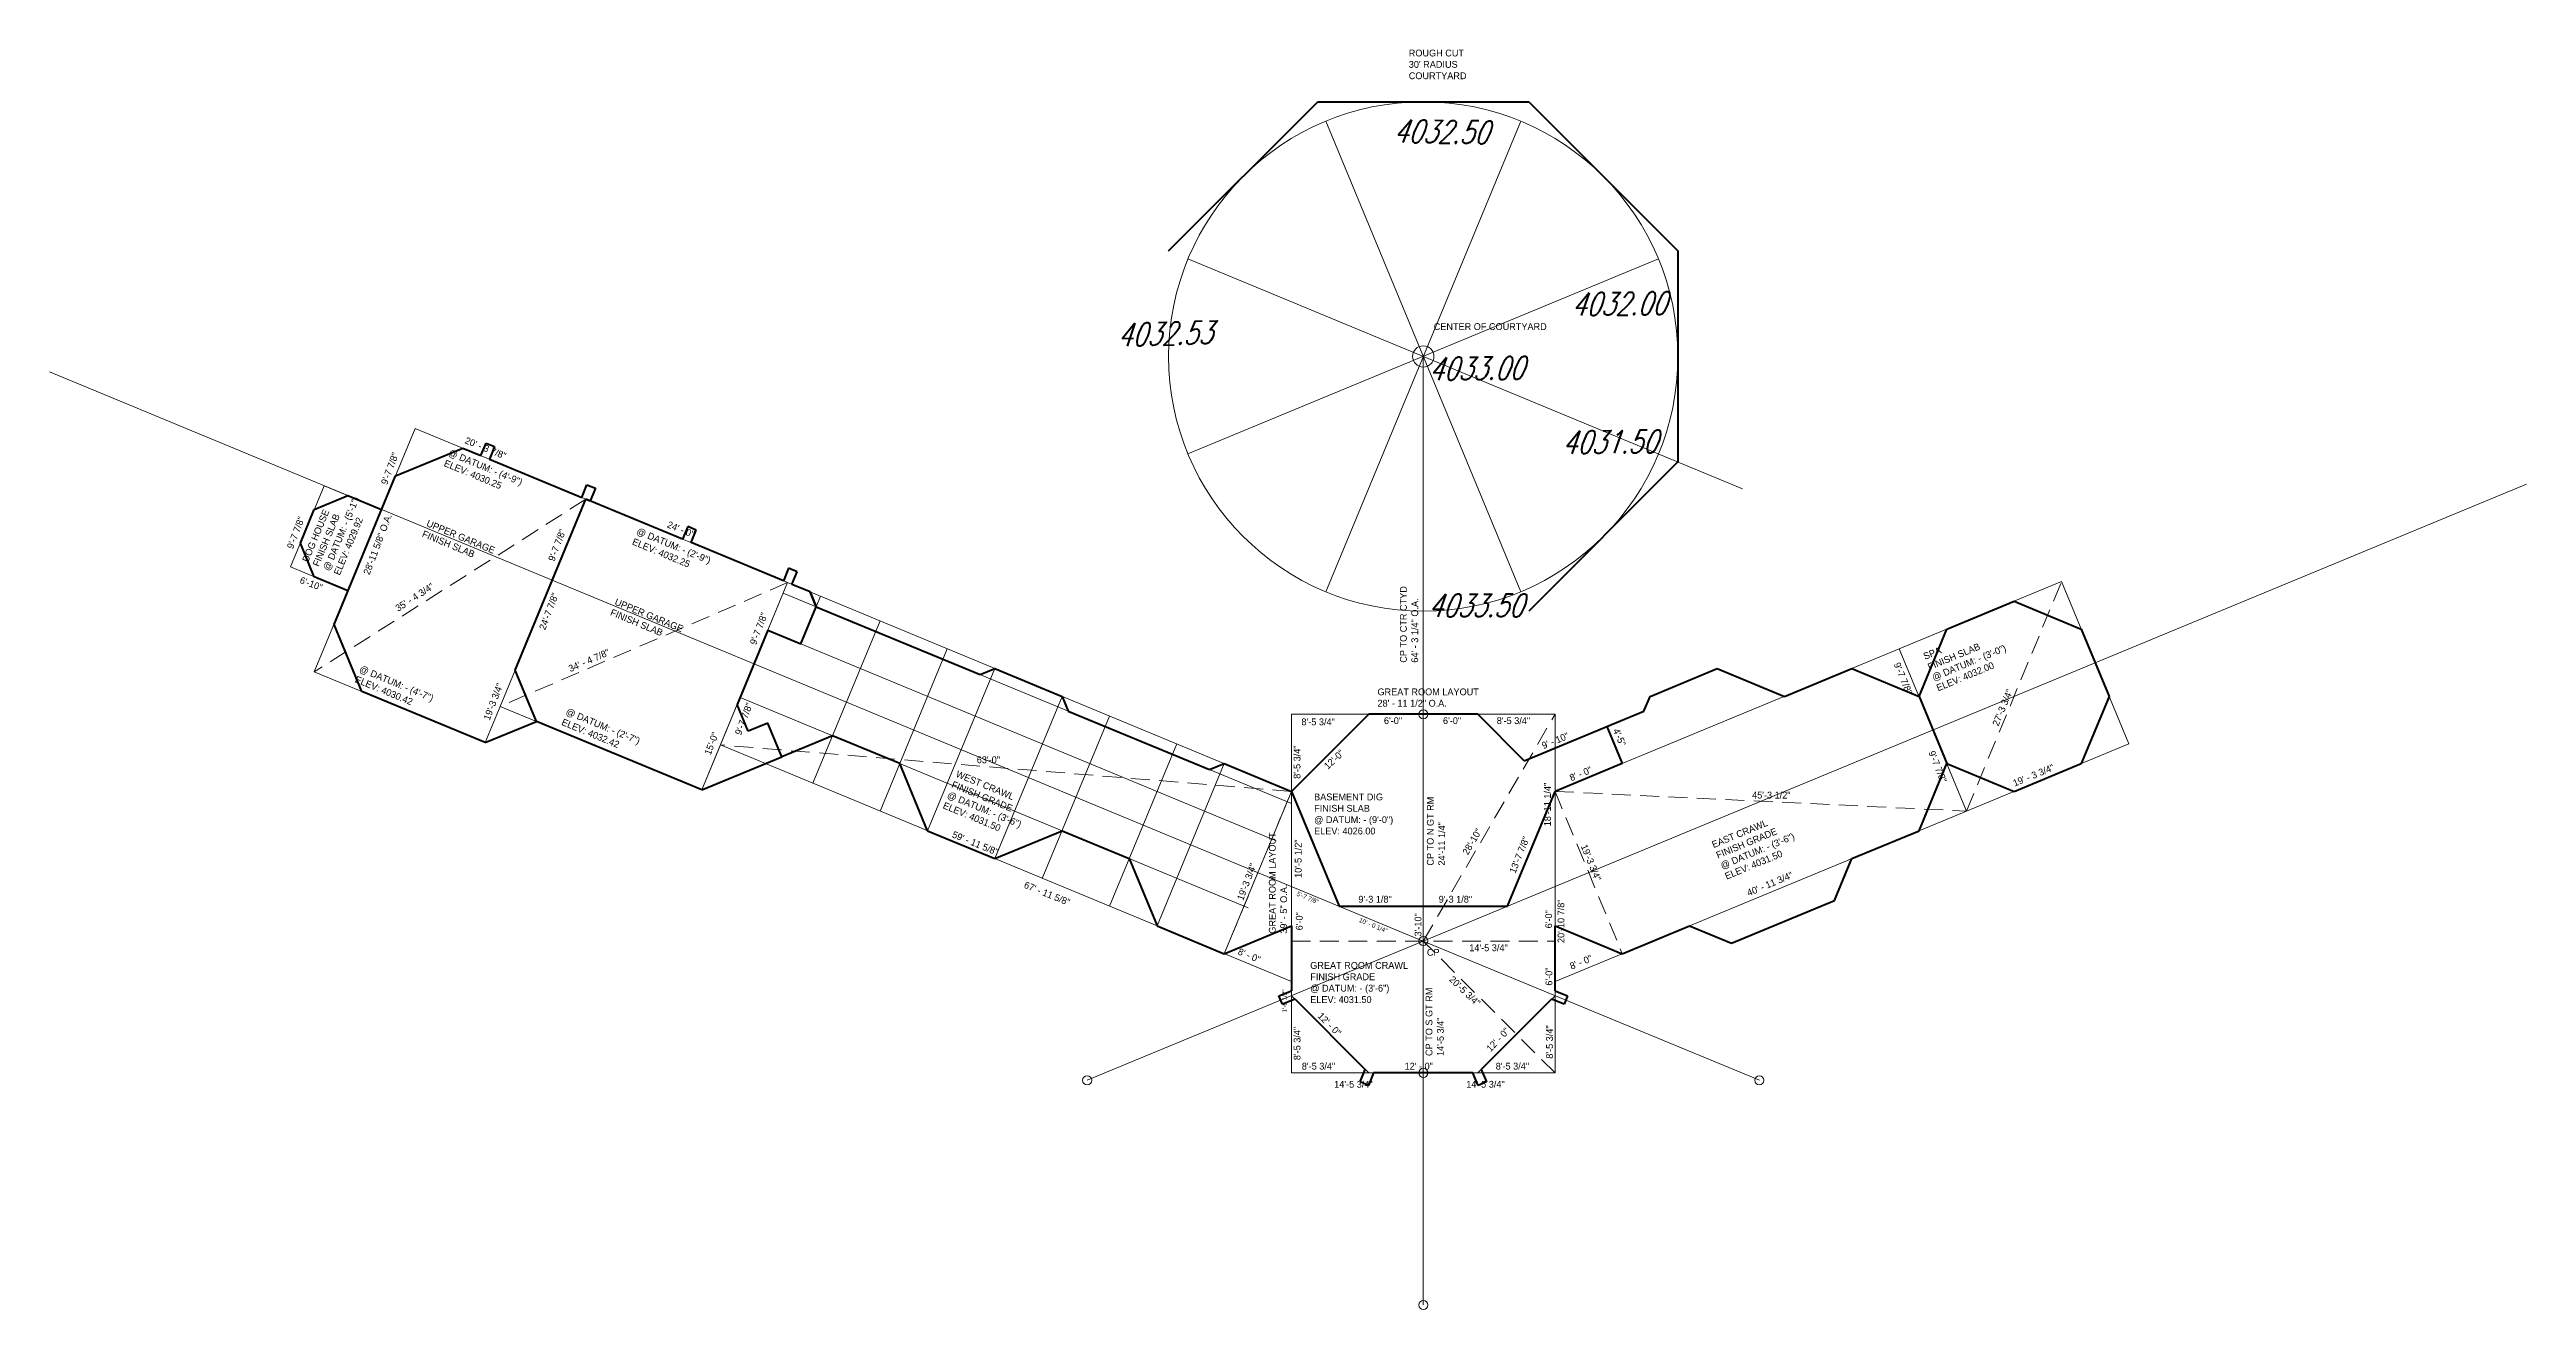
# Model space of a CAD drawing. Header units: inches. Extents: x 2305 to 5573, y 1312 to 2974.
import ezdxf

# ---------------------------------------------------------------- set-up
doc = ezdxf.new("R2010")
doc.units = ezdxf.units.IN
doc.header["$MEASUREMENT"] = 0
doc.linetypes.add('HIDDEN', pattern=[0.375, 0.25, -0.125])
for name, color, linetype, lineweight in [('BASEMENT DIG', 108, 'Continuous', 9), ('EAST WING LAYOUT', 4, 'Continuous', 9), ('GREAT ROOM LAYOUT', 3, 'Continuous', 9), ('GRID LAYOUT', 1, 'Continuous', 9), ('REFERENCE LINES', 6, 'Continuous', 9)]:
    doc.layers.add(name, color=color, linetype=linetype, lineweight=lineweight)
doc.layers.add('TEXT', color=250, linetype='Continuous')
doc.styles.add('EXIST', font='romans.shx', dxfattribs={"width": 0.75, "oblique": 20, "height": 12})

# ---------------------------------------------------------------- blocks, each defined once
blk = doc.blocks.new('F-LGPIN')
at = {"linetype": 'Continuous'}
blk.add_circle((0, 0), 0.0391, dxfattribs=at)

msp = doc.modelspace()

# ---------------------------------------------------------------- linework, layer by layer
at = {"color": 1, "lineweight": 60}
for p, q in [((3781.3, 2708.4), (3978.2, 2905.2)), ((3978.1, 2905.2), (4256.5, 2905.2)), ((4256.5, 2905.2), (4453.4, 2708.4)), ((4453.3, 2708.4), (4453.3, 2430)), ((4453.3, 2430), (4256.5, 2233.2)), ((2919.2, 2155.5), (3012.6, 2381)), ((3140.1, 2328.2), (3012.6, 2381)), ((3012.6, 2381), (3018.1, 2378.7)), ((3147, 2344.8), (3140.1, 2328.2)), ((3158, 2340.2), (3147, 2344.8)), ((3151.2, 2323.6), (3158, 2340.2)), ((3273.1, 2273.1), (3151.2, 2323.6)), ((3280, 2289.7), (3273.1, 2273.1)), ((3291.1, 2285.1), (3280, 2289.7)), ((3284.2, 2268.5), (3291.1, 2285.1)), ((3308.2, 2258.5), (3284.2, 2268.5)), ((3316.3, 2239.1), (3308.2, 2258.5)), ((3308.2, 2258.5), (3316.3, 2239.1)), ((2947.2, 2087.8), (2919.2, 2155.5)), ((3165.4, 1997.4), (2947.2, 2087.8)), ((3165.4, 1997.4), (3271, 2041.2))]:
    msp.add_line(p, q, dxfattribs=at)
at = {"color": 1, "lineweight": 20}
for p, q in [((3988.8, 2258.8), (4245.9, 2879.6)), ((4245.9, 2258.8), (3988.8, 2879.6)), ((3806.9, 2697.8), (4538.6, 2394.7)), ((3806.9, 2440.6), (4427.8, 2697.8))]:
    msp.add_line(p, q, dxfattribs=at)
at = {"color": 6, "lineweight": 9}
msp.add_line((4117.3, 1317.9), (4117.3, 2569.2), dxfattribs=at)
at = {"color": 5, "lineweight": 60}
for p, q in [((2874, 2438.4), (2880.9, 2455)), ((2880.9, 2455), (2892, 2450.4)), ((2761.3, 2411.6), (2850, 2448.3)), ((2850, 2448.3), (2874, 2438.4)), ((2892, 2450.4), (2885.1, 2433.8)), ((2885.1, 2433.8), (3007, 2383.3)), ((2680.2, 2215.8), (2761.3, 2411.6)), ((3007, 2383.3), (3013.9, 2399.9)), ((3013.9, 2399.9), (3025, 2395.3)), ((3025, 2395.3), (3018.1, 2378.7)), ((4808.1, 2209.5), (4896.8, 2246.2)), ((4896.8, 2246.2), (4985.5, 2209.5)), ((2716.9, 2127.2), (2680.2, 2215.8)), ((4771.4, 2120.8), (4808.1, 2209.5)), ((4985.5, 2209.5), (5022.2, 2120.8)), ((2879.5, 2059.8), (2716.9, 2127.2)), ((2947.2, 2087.8), (2919.2, 2155.5)), ((5022.2, 2120.8), (4985.5, 2032.1)), ((2879.5, 2059.8), (2947.2, 2087.8)), ((4808.1, 2032.1), (4896.8, 1995.4)), ((4896.8, 1995.4), (4985.5, 2032.1))]:
    msp.add_line(p, q, dxfattribs=at)
at = {"color": 7, "lineweight": 60}
for p, q in [((2635.8, 2322.9), (2654.2, 2367.3)), ((2654.2, 2367.3), (2698.6, 2385.6)), ((2698.6, 2385.6), (2742.9, 2367.3)), ((2654.2, 2278.6), (2635.8, 2322.9)), ((2698.6, 2260.2), (2654.2, 2278.6))]:
    msp.add_line(p, q, dxfattribs=at)
at = {"color": 5, "linetype": 'HIDDEN', "lineweight": 9, "ltscale": 100}
msp.add_line((3012.6, 2381), (2654.2, 2153.1), dxfattribs=at)
at = {"color": 1, "linetype": 'HIDDEN', "lineweight": 9, "ltscale": 100}
msp.add_line((3278.7, 2270.8), (2899.3, 2107.6), dxfattribs=at)
at = {"color": 4, "lineweight": 20}
for p, q in [((3943.5, 1979.3), (3273, 2257)), ((3316.3, 2239.1), (3322, 2252.8)), ((3923.2, 1930.3), (3252.7, 2208.1)), ((3400.6, 2220.3), (3311.9, 2006.1)), ((3489.3, 2183.5), (3400.6, 1969.4)), ((3552, 2157.5), (3463.3, 1943.4)), ((3886.5, 1841.6), (3215.9, 2119.4)), ((3640.7, 2120.8), (3552, 1906.7)), ((3703.4, 2094.8), (3614.7, 1880.7)), ((3792.1, 2058.1), (3703.4, 1844)), ((3854.8, 2032.1), (3766.1, 1818)), ((3943.5, 1995.4), (3854.8, 1781.3))]:
    msp.add_line(p, q, dxfattribs=at)
at = {"color": 6, "linetype": 'HIDDEN', "lineweight": 9, "ltscale": 100}
for p, q in [((4834.1, 1969.4), (4959.5, 2272.2)), ((3943.5, 1995.4), (3190, 2056.7)), ((3943.5, 1995.4), (3854.8, 1781.3)), ((4291.2, 1995.4), (4379.9, 1781.3)), ((4291.2, 1995.4), (4834.1, 1969.4)), ((3943.5, 1797.9), (4291.2, 1797.9))]:
    msp.add_line(p, q, dxfattribs=at)
at = {"color": 4, "lineweight": 60}
for p, q in [((3296, 2190.1), (3316.3, 2239.1)), ((3316.3, 2239.1), (3532.6, 2149.5)), ((3252.7, 2208.1), (3212.1, 2110.2)), ((3252.7, 2208.1), (3296, 2190.1)), ((3532.6, 2149.5), (3552, 2157.5)), ((3552, 2157.5), (3640.7, 2120.8)), ((4416.6, 2120.8), (4505.3, 2157.5)), ((4505.3, 2157.5), (4594, 2120.8)), ((4594, 2120.8), (4682.7, 2157.5)), ((4682.7, 2157.5), (4771.4, 2120.8)), ((3226.8, 2074.8), (3212.1, 2110.2)), ((3640.7, 2120.8), (3648.8, 2101.4)), ((3648.8, 2101.4), (3835.4, 2024.1)), ((4359.6, 2081.1), (4408.5, 2101.4)), ((4408.5, 2101.4), (4416.6, 2120.8)), ((4771.4, 2120.8), (4808.1, 2032.1)), ((3252.7, 2085.5), (3226.8, 2074.8)), ((3271, 2041.2), (3252.7, 2085.5)), ((3337.9, 2068.9), (3271, 2041.2)), ((3426.6, 2032.1), (3337.9, 2068.9)), ((3463.3, 1943.4), (3426.6, 2032.1)), ((3835.4, 2024.1), (3854.8, 2032.1)), ((3854.8, 2032.1), (3943.5, 1995.4)), ((4771.4, 1943.4), (4808.1, 2032.1)), ((3463.3, 1943.4), (3552, 1906.7)), ((3552, 1906.7), (3640.7, 1943.4)), ((3640.7, 1943.4), (3729.4, 1906.7)), ((4682.7, 1906.7), (4771.4, 1943.4)), ((3729.4, 1906.7), (3766.1, 1818)), ((4659.7, 1851.3), (4682.7, 1906.7)), ((4524, 1795), (4659.7, 1851.3)), ((3766.1, 1818), (3854.8, 1781.3)), ((3854.8, 1781.3), (3943.5, 1818)), ((3943.5, 1818), (3943.5, 1732.4)), ((4291.2, 1732.4), (4291.2, 1818)), ((4291.2, 1818), (4379.9, 1781.3)), ((4379.9, 1781.3), (4468.5, 1818)), ((4468.5, 1818), (4524, 1795)), ((3926.9, 1725.6), (3943.5, 1732.4)), ((4291.2, 1732.4), (4307.8, 1725.6)), ((3931.5, 1714.5), (3926.9, 1725.6)), ((3948.1, 1721.4), (3931.5, 1714.5)), ((4040.7, 1628.7), (3948.1, 1721.4)), ((4286.6, 1721.4), (4193.9, 1628.7)), ((4303.2, 1714.5), (4286.6, 1721.4)), ((4307.8, 1725.6), (4303.2, 1714.5)), ((4033.9, 1612.1), (4040.7, 1628.7)), ((4044.9, 1607.5), (4033.9, 1612.1)), ((4051.8, 1624.1), (4044.9, 1607.5)), ((4182.8, 1624.1), (4051.8, 1624.1)), ((4189.7, 1607.5), (4182.8, 1624.1)), ((4200.8, 1612.1), (4189.7, 1607.5)), ((4193.9, 1628.7), (4200.8, 1612.1))]:
    msp.add_line(p, q, dxfattribs=at)
at = {"color": 3, "lineweight": 60}
for p, q in [((4045.3, 2097.2), (3943.5, 1995.4)), ((4189.3, 2097.2), (4045.3, 2097.2)), ((4250.6, 2035.9), (4189.3, 2097.2)), ((4250.6, 2035.9), (4359.6, 2081.1)), ((4359.6, 2081.1), (4379.9, 2032.1)), ((4379.9, 2032.1), (4291.2, 1995.4)), ((3943.5, 1995.4), (4006.2, 1844)), ((4228.4, 1844), (4291.2, 1995.4)), ((4006.2, 1844), (4228.4, 1844))]:
    msp.add_line(p, q, dxfattribs=at)
at = {"color": 3, "linetype": 'HIDDEN', "lineweight": 9, "ltscale": 100}
for p, q in [((4117.3, 1797.9), (4291.2, 2097.2)), ((4291.2, 1624.1), (4117.3, 1797.9))]:
    msp.add_line(p, q, dxfattribs=at)
at = {"layer": 'BASEMENT DIG', "color": 108, "lineweight": 9}
for p, q in [((3943.5, 1995.4), (4045.3, 2097.2)), ((4189.3, 2097.2), (4250.6, 2035.9)), ((4250.6, 2035.9), (4359.6, 2081.1)), ((4379.9, 2032.1), (4359.6, 2081.1)), ((4291.2, 1995.4), (4379.9, 2032.1)), ((4006.2, 1844), (3943.5, 1995.4)), ((4228.4, 1844), (4291.2, 1995.4)), ((4006.2, 1844), (4228.4, 1844))]:
    msp.add_line(p, q, dxfattribs=at)
at = {"layer": 'BASEMENT DIG', "color": 108, "linetype": 'HIDDEN', "lineweight": 9, "ltscale": 100}
msp.add_line((4045.3, 2097.2), (4189.3, 2097.2), dxfattribs=at)
at = {"layer": 'EAST WING LAYOUT', "color": 4, "lineweight": 9}
for p, q in [((4379.9, 2032.1), (4745.4, 2183.5)), ((4291.2, 1744.5), (4834.1, 1969.4))]:
    msp.add_line(p, q, dxfattribs=at)
at = {"layer": 'EAST WING LAYOUT', "lineweight": 9}
msp.add_line((4834.1, 1969.4), (4745.4, 2183.5), dxfattribs=at)
at = {"layer": 'GREAT ROOM LAYOUT', "color": 3, "lineweight": 9}
for p, q in [((3943.5, 1624.1), (3943.5, 2097.2)), ((4291.2, 2097.2), (3943.5, 2097.2)), ((4291.2, 1624.1), (4291.2, 2097.2)), ((4291.2, 1624.1), (3943.5, 1624.1))]:
    msp.add_line(p, q, dxfattribs=at)
at = {"layer": 'GRID LAYOUT', "color": 5, "lineweight": 9}
for p, q in [((2654.2, 2153.1), (2787.3, 2474.3)), ((2787.3, 2474.3), (3012.6, 2381)), ((4745.4, 2183.5), (4959.5, 2272.2)), ((4959.5, 2272.2), (5048.2, 2058.1)), ((2879.5, 2059.8), (2654.2, 2153.1)), ((2716.9, 2127.2), (2879.5, 2059.8)), ((2879.5, 2059.8), (2899.3, 2107.6)), ((4834.1, 1969.4), (5048.2, 2058.1))]:
    msp.add_line(p, q, dxfattribs=at)
at = {"layer": 'GRID LAYOUT', "color": 7, "lineweight": 9}
for p, q in [((2622.9, 2291.6), (2667.2, 2398.6)), ((2742.9, 2367.3), (2667.2, 2398.6)), ((2698.6, 2260.2), (2622.9, 2291.6))]:
    msp.add_line(p, q, dxfattribs=at)
at = {"layer": 'GRID LAYOUT', "lineweight": 9}
for p, q in [((2635.8, 2322.9), (2654.2, 2367.3)), ((2654.2, 2278.6), (2698.6, 2260.2)), ((3165.4, 1997.4), (3278.7, 2270.8)), ((3552, 2157.5), (3640.7, 2120.8)), ((4594, 2120.8), (4682.7, 2157.5)), ((4808.1, 2032.1), (4771.4, 2120.8)), ((2947.2, 2087.8), (3165.4, 1997.4)), ((3854.8, 2032.1), (3943.5, 1995.4)), ((4291.2, 1995.4), (4379.9, 2032.1)), ((3463.3, 1943.4), (3552, 1906.7)), ((3943.5, 1869.9), (3943.5, 1725.9)), ((4291.2, 1725.9), (4291.2, 1869.9)), ((3766.1, 1818), (3854.8, 1781.3)), ((3943.5, 1725.9), (4045.3, 1624.1)), ((4189.3, 1624.1), (4291.2, 1725.9)), ((4045.3, 1624.1), (4189.3, 1624.1))]:
    msp.add_line(p, q, dxfattribs=at)
at = {"layer": 'GRID LAYOUT', "color": 1, "lineweight": 9}
for p, q in [((2899.3, 2107.6), (3012.6, 2381)), ((3012.6, 2381), (3278.7, 2270.8)), ((3165.4, 1997.4), (2899.3, 2107.6)), ((3190, 2056.7), (3165.4, 1997.4))]:
    msp.add_line(p, q, dxfattribs=at)
at = {"layer": 'GRID LAYOUT', "color": 4, "lineweight": 9}
for p, q in [((3278.7, 2270.8), (3190, 2056.7)), ((3278.7, 2270.8), (3943.5, 1995.4)), ((3190, 2056.7), (3943.5, 1744.5)), ((3943.5, 1744.5), (3943.5, 1725.9)), ((4291.2, 1725.9), (4291.2, 1744.5)), ((3943.5, 1725.9), (4045.3, 1624.1)), ((4189.3, 1624.1), (4291.2, 1725.9))]:
    msp.add_line(p, q, dxfattribs=at)
at = {"layer": 'GRID LAYOUT', "color": 4, "linetype": 'HIDDEN', "lineweight": 9, "ltscale": 200}
for p, q in [((4291.2, 1995.4), (4379.9, 2032.1)), ((3943.5, 1995.4), (4006.2, 1844)), ((4228.4, 1844), (4291.2, 1995.4)), ((4006.2, 1844), (4228.4, 1844))]:
    msp.add_line(p, q, dxfattribs=at)
at = {"layer": 'GRID LAYOUT', "color": 4, "linetype": 'HIDDEN', "lineweight": 9, "ltscale": 100}
msp.add_line((4045.3, 1624.1), (4189.3, 1624.1), dxfattribs=at)
at = {"layer": 'GRID LAYOUT', "color": 1}
msp.add_circle((4117.3, 2569.2), 336, dxfattribs=at)
at = {"layer": 'REFERENCE LINES', "color": 6, "linetype": 'Continuous', "lineweight": 9, "ltscale": 50}
for p, q in [((4117.3, 1797.9), (2304.8, 2548.7)), ((4117.3, 1797.9), (5572.9, 2400.9)), ((3673.9, 1614.3), (4117.3, 1797.9)), ((4560.8, 1614.3), (4117.3, 1797.9))]:
    msp.add_line(p, q, dxfattribs=at)
at = {"layer": 'REFERENCE LINES', "color": 6}
for centre in [(4117.3, 2097.2), (4117.3, 1797.9), (3673.9, 1614.3), (4117.3, 1624.1), (4560.8, 1614.3), (4117.3, 1317.9)]:
    msp.add_circle(centre, 6, dxfattribs=at)
at = {"layer": 'REFERENCE LINES'}
msp.add_circle((4117.3, 1797.9), 9.374856803373542e-13, dxfattribs=at)

# ---------------------------------------------------------------- block references
at = {"layer": 'REFERENCE LINES', "xscale": 359.9856000000019, "yscale": 359.9856000000002, "zscale": 359.9855999999982, "rotation": 4.367222222223363}
msp.add_blockref('F-LGPIN', (4117.3, 2569.2), dxfattribs=at)

# ---------------------------------------------------------------- texts
at = {"layer": 'BASEMENT DIG', "color": 5, "lineweight": 20, "char_height": 9, "width": 159.026, "attachment_point": 1}
for s, insert, rotation in [('20\' - 3 7/8"', (2855.3, 2463.3), 337.7748), ('@ DATUM: - (4\'-9")\\PELEV: 4030.25', (2833.5, 2447.1), 337.5), ('UPPER GARAGE\\PFINISH SLAB', (2804.7, 2353.9), 337.5), ('35\' - 4 3/4"', (2759.9, 2239.7), 33.0432), ('@ DATUM: - (4\'-7")\\PELEV: 4030.42', (2716.1, 2162), 337.5), ('19\' - 3 3/4"', (4894.2, 2009.9), 22.5)]:
    msp.add_mtext(s, dxfattribs=dict(at, insert=insert, rotation=rotation))
at = {"layer": 'BASEMENT DIG', "color": 7, "lineweight": 20, "insert": (2637.8, 2300.4), "char_height": 9, "width": 159.026, "attachment_point": 1, "rotation": 67.5}
msp.add_mtext('DOG HOUSE\\PFINISH SLAB\\P@ DATUM: - (5\'-1")\\PELEV: 4029.92', dxfattribs=at)
at = {"layer": 'BASEMENT DIG', "color": 1, "lineweight": 20, "char_height": 9, "width": 159.026, "attachment_point": 1}
for s, insert, rotation in [('@ DATUM: - (2\'-9")\\PELEV: 4032.25', (3081.9, 2343.6), 337.5), ('24\' - 0"', (3122.2, 2352.3), 337.7748), ('UPPER GARAGE\\PFINISH SLAB', (3053, 2250.3), 337.5), ('34\' - 4 7/8"', (2988.4, 2160.9), 23.4737), ('@ DATUM: - (2\'-7")\\PELEV: 4032.42', (2988.7, 2105.6), 337.5)]:
    msp.add_mtext(s, dxfattribs=dict(at, insert=insert, rotation=rotation))
at = {"layer": 'BASEMENT DIG', "color": 108, "lineweight": 20, "char_height": 9, "width": 159.026, "attachment_point": 1}
for s, insert, rotation in [('9\' - 10"', (4272.5, 2059.4), 22.5), ('4\'-5"', (4375.5, 2079.6), 293.8331), ('8\' - 0"', (4309.2, 2017), 22.5)]:
    msp.add_mtext(s, dxfattribs=dict(at, insert=insert, rotation=rotation))
at = {"layer": 'BASEMENT DIG', "color": 4, "lineweight": 20, "char_height": 9, "width": 159.026, "attachment_point": 1}
for s, insert, rotation in [('WEST CRAWL\\PFINISH GRADE\\P@ DATUM: - (3\'-6")\\PELEV: 4031.50', (3503.3, 2023.3), 337.5), ('59\' - 11 5/8"', (3498.2, 1943.4), 337.7748), ('EAST CRAWL\\PFINISH GRADE\\P@ DATUM: - (3\'-6")\\PELEV: 4031.50', (4496.9, 1928.8), 22.5), ('67\' - 11 5/8"', (3593, 1876.9), 337.7748), ('40\' - 11 3/4"', (4543.3, 1865.3), 22.5), ('8\' - 0"', (3875.3, 1789), 337.446), ('8\' - 0"', (4309.5, 1768.4), 22.5)]:
    msp.add_mtext(s, dxfattribs=dict(at, insert=insert, rotation=rotation))
at = {"layer": 'BASEMENT DIG', "lineweight": 20, "insert": (3973.3, 1992.6), "char_height": 9, "width": 159.026, "attachment_point": 1}
msp.add_mtext('BASEMENT DIG\\PFINISH SLAB\\P@ DATUM: - (9\'-0")\\PELEV: 4026.00', dxfattribs=at)
at = {"layer": 'BASEMENT DIG', "color": 6, "lineweight": 20, "char_height": 6, "width": 159.026, "attachment_point": 1, "rotation": 337.446}
for s, insert in [('5\'-7 7/8"', (3951.9, 1863.7)), ('10\' - 0 1/4"', (4034.2, 1829))]:
    msp.add_mtext(s, dxfattribs=dict(at, insert=insert))
at = {"layer": 'BASEMENT DIG', "color": 4, "lineweight": 20, "insert": (3968.2, 1770.3), "char_height": 9, "width": 159.026, "attachment_point": 1}
msp.add_mtext('GREAT ROOM CRAWL\\PFINISH GRADE\\P@ DATUM: - (3\'-6")\\PELEV: 4031.50', dxfattribs=at)
at = {"layer": 'GRID LAYOUT', "color": 3, "lineweight": 20, "insert": (4098.2, 2974), "char_height": 9, "width": 159.026, "attachment_point": 1}
msp.add_mtext("ROUGH CUT\\P30' RADIUS\\PCOURTYARD", dxfattribs=at)
at = {"layer": 'GRID LAYOUT', "color": 5, "lineweight": 20, "insert": (4776, 2177.2), "char_height": 9, "width": 159.026, "attachment_point": 1, "rotation": 22.5}
msp.add_mtext('SPA\\PFINISH SLAB\\P@ DATUM: - (3\'-0")\\PELEV: 4032.00', dxfattribs=at)
at = {"layer": 'REFERENCE LINES', "color": 6, "lineweight": 20, "char_height": 9, "width": 159.026, "attachment_point": 1}
for s, insert in [('CENTER OF COURTYARD', (4131.1, 2613.1)), ('63\'-0"', (3528.2, 2041.6)), ('45\'-3 1/2"', (4551.2, 1995)), ('CP', (4122.1, 1787.6)), ('14\'-5 3/4"', (4178, 1793.6))]:
    msp.add_mtext(s, dxfattribs=dict(at, insert=insert))
for s, insert, rotation in [('9\'-7 7/8"', (2741.8, 2402.3), 69.3022), ('9\'-7 7/8"', (2962.4, 2301.3), 69.3022), ('CP TO CTR CTYD\\P64\' - 3 1/4" O.A.', (4086.6, 2165.2), 90), ('9\'-7 7/8"', (3228.5, 2191.1), 69.3022), ('9\'-7 7/8"', (4746.2, 2166.7), 292.1788), ('19\'-3 3/4"', (2877.1, 2091.6), 69.3022), ('27\'-3 3/4"', (4867.8, 2084.2), 67.6808), ('9\'-7 7/8"', (3208.8, 2072.1), 69.3022), ('15\'-0"', (3168.6, 2045.8), 69.3022), ('9\'-7 7/8"', (4791.9, 2050.1), 292.1788), ('CP TO N GT RM\\P24\'-11 1/4"', (4122.1, 1897.5), 90), ('10\'-5 1/2"', (3947.8, 1881.3), 90), ('19\'-3 3/4"', (3871.2, 1853.9), 69.3022), ('19\'-3 3/4"', (4333.3, 1926.6), 292.1788), ('6\'-0"', (3949.2, 1812.1), 90), ('3\'-10"', (4105.9, 1804), 90), ('6\'-0"', (4278.3, 1814.7), 90), ('CP TO S GT RM\\P14\'-5 3/4"', (4120.4, 1646.3), 90), ('6\'-0"', (4278.6, 1739.1), 90)]:
    msp.add_mtext(s, dxfattribs=dict(at, insert=insert, rotation=rotation))
at = {"layer": 'REFERENCE LINES', "color": 7, "lineweight": 20, "char_height": 9, "width": 159.026, "attachment_point": 1}
for s, insert, rotation in [('9\'-7 7/8"', (2617.7, 2317.7), 69.3022), ('6\'-10"', (2637.3, 2279), 339.3022)]:
    msp.add_mtext(s, dxfattribs=dict(at, insert=insert, rotation=rotation))
at = {"layer": 'REFERENCE LINES', "color": 5, "lineweight": 20, "insert": (2718.5, 2283.5), "char_height": 9, "width": 159.026, "attachment_point": 1, "rotation": 69.3022}
msp.add_mtext('28\'-11 5/8" O.A.', dxfattribs=at)
at = {"layer": 'REFERENCE LINES', "color": 1, "lineweight": 20, "insert": (2950.4, 2210.8), "char_height": 9, "width": 159.026, "attachment_point": 1, "rotation": 69.3022}
msp.add_mtext('24\'-7 7/8"', dxfattribs=at)
at = {"layer": 'REFERENCE LINES', "color": 3, "lineweight": 20, "char_height": 9, "width": 159.026, "attachment_point": 1}
for s, insert in [('GREAT ROOM LAYOUT\\P28\' - 11 1/2" O.A.', (4056.9, 2131.2)), ('8\'-5 3/4"', (3956.6, 2091.6)), ('8\'-5 3/4"', (4214.3, 2093.2)), ('8\'-5 3/4"', (3957.1, 1637.4)), ('8\'-5 3/4"', (4212.9, 1637.4)), ('14\'-5 3/4"', (3999.8, 1613.5)), ('14\'-5 3/4"', (4174, 1613.5))]:
    msp.add_mtext(s, dxfattribs=dict(at, insert=insert))
at = {"layer": 'REFERENCE LINES', "color": 108, "lineweight": 20, "char_height": 9, "width": 159.026, "attachment_point": 1}
for s, insert in [('6\'-0"', (4065.4, 2093.2)), ('6\'-0"', (4143.3, 2093.2)), ('9\'-3 1/8"', (4031.7, 1857.6)), ('9\'-3 1/8"', (4137.7, 1857.6))]:
    msp.add_mtext(s, dxfattribs=dict(at, insert=insert))
at = {"layer": 'REFERENCE LINES', "color": 3, "lineweight": 20, "char_height": 9, "width": 159.026, "attachment_point": 1}
for s, insert, rotation in [('8\'-5 3/4"', (3946.3, 2012), 90), ('18\'-11 1/4"', (4276.7, 1949.4), 90), ('GREAT ROOM LAYOUT\\P39\' - 5" O.A.', (3913.6, 1807.7), 90), ('28\'-10"', (4168.4, 1915.3), 59.5919), ('20\'-10 7/8"', (4294.5, 1795.4), 90), ('20\'-5 3/4"', (4156.9, 1752.8), 316.193), ('8\'-5 3/4"', (3946.3, 1640.8), 90), ('8\'-5 3/4"', (4279.4, 1642.7), 90)]:
    msp.add_mtext(s, dxfattribs=dict(at, insert=insert, rotation=rotation))
at = {"layer": 'REFERENCE LINES', "color": 108, "lineweight": 20, "insert": (3985.3, 2030.5), "char_height": 9, "width": 159.026, "attachment_point": 1, "rotation": 42.6484}
msp.add_mtext('12\'-0"', dxfattribs=at)
at = {"layer": 'REFERENCE LINES', "color": 4, "lineweight": 20, "width": 159.026, "attachment_point": 1}
for s, insert, char_height, rotation in [('13\'-7 7/8"', (4230.5, 1889.8), 9, 68.2394), ('1\'-6 1/2"', (3931.3, 1703.8), 6, 90), ('12\' - 0"', (3983.5, 1704.6), 9, 315.0143), ('12\' - 0"', (4199.7, 1657.3), 9, 46.804)]:
    msp.add_mtext(s, dxfattribs=dict(at, insert=insert, char_height=char_height, rotation=rotation))
at = {"layer": 'REFERENCE LINES', "color": 4, "lineweight": 20, "insert": (4092.7, 1637.4), "char_height": 9, "width": 159.026, "attachment_point": 1}
msp.add_mtext('12\' - 0"', dxfattribs=at)
at = {"layer": 'TEXT', "color": 3, "lineweight": 20, "char_height": 30, "attachment_point": 1, "style": 'EXIST'}
for s, insert, rotation in [('4032.50', (4078.4, 2881.6), 359.1128), ('4032.00', (4312.7, 2653), 0.6792), ('4032.53', (3713.5, 2612.6), 1.5506), ('4033.00', (4124.5, 2567.7), 0.6792), ('4031.50', (4300.4, 2470.6), 0.6792)]:
    msp.add_mtext(s, dxfattribs=dict(at, insert=insert, rotation=rotation))
at = {"layer": 'TEXT', "color": 3, "lineweight": 20, "insert": (4123.8, 2255.6), "char_height": 30, "attachment_point": 1, "style": 'EXIST'}
msp.add_mtext('4033.50', dxfattribs=at)

doc.saveas('drawing.dxf')
